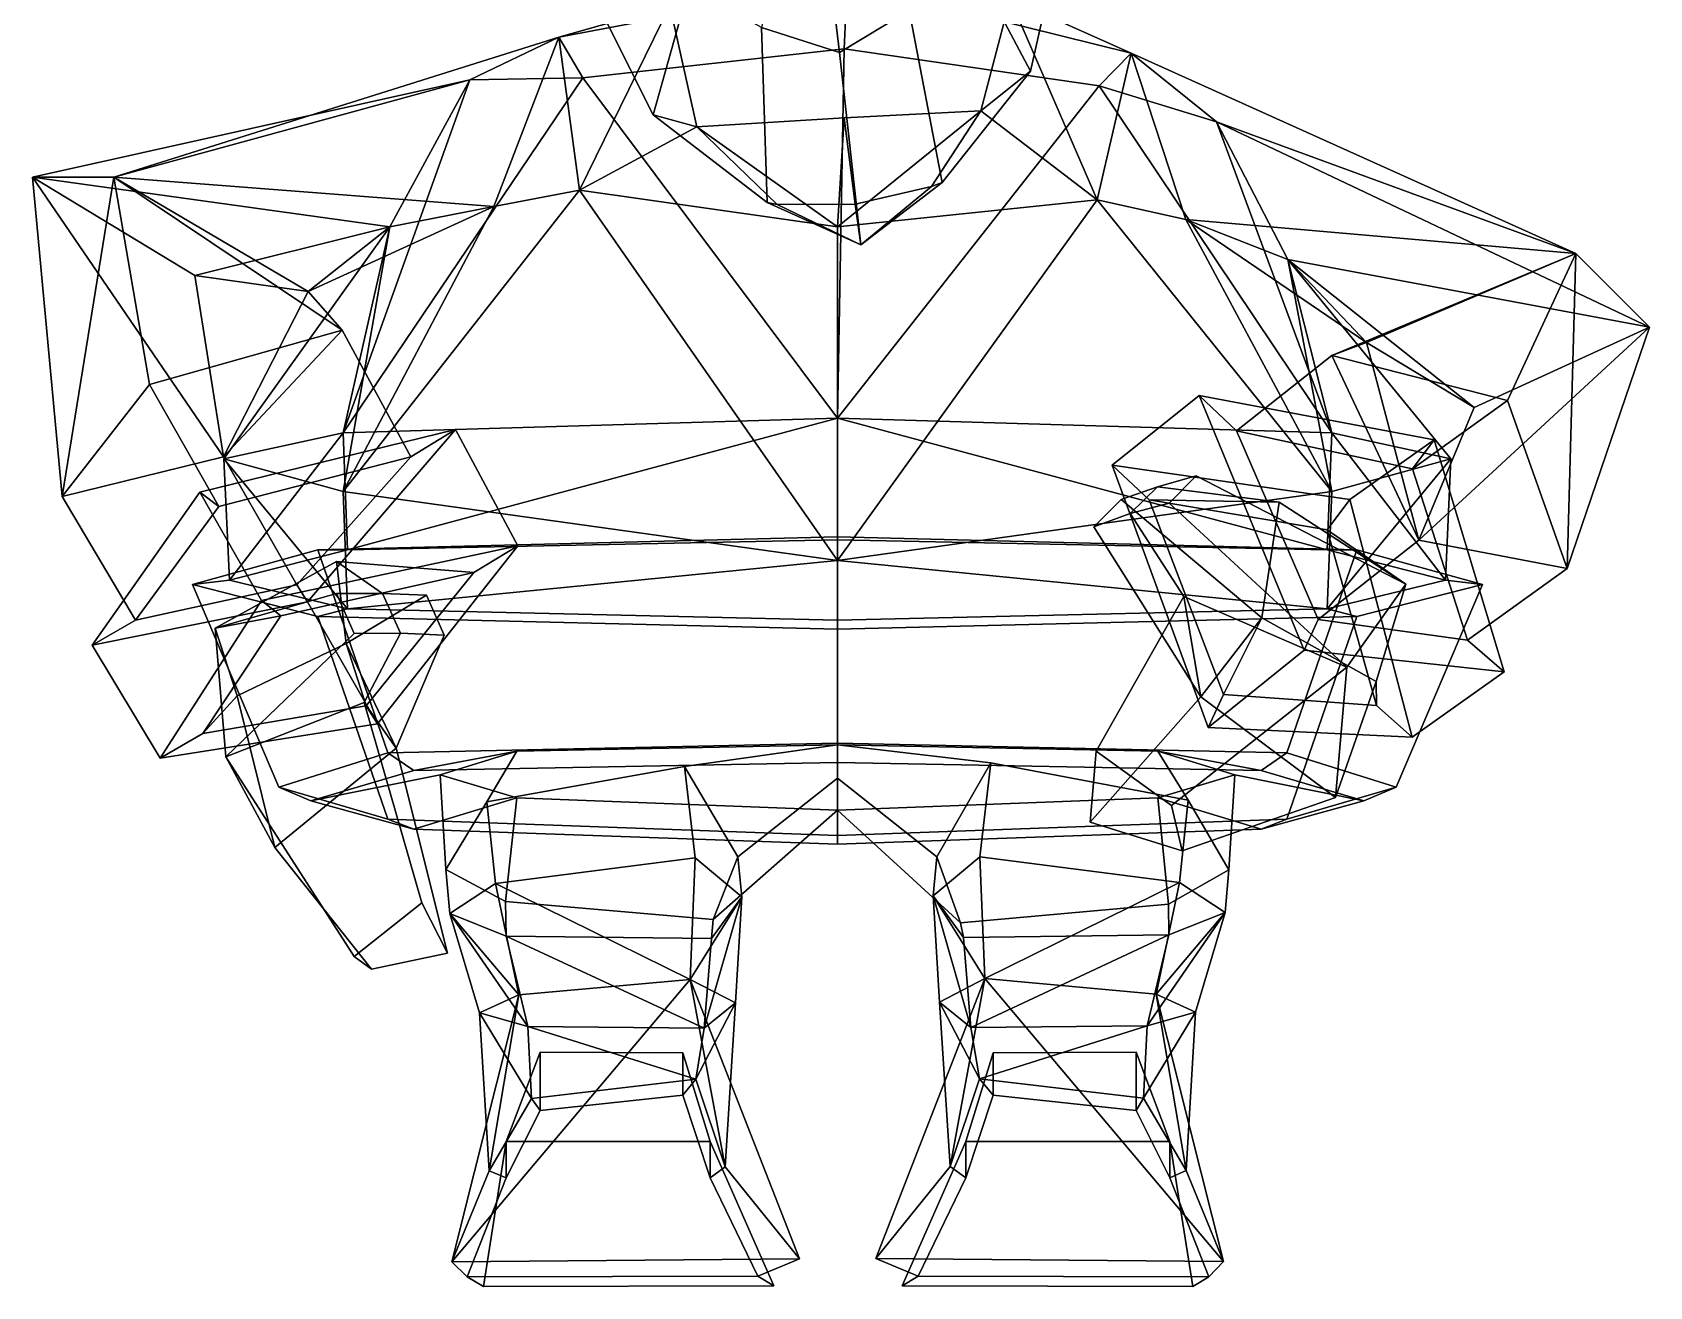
# Model space of a CAD drawing. Extents: x -188 to 186, y -153 to 327.
# Drawn here: x -188.1 to 185.7, y -153 to 137 of the extents above; entities that cross this region are included whole.
import ezdxf

# ---------------------------------------------------------------- set-up
doc = ezdxf.new("R2010")
doc.units = 0

msp = doc.modelspace()

# ---------------------------------------------------------------- linework, layer by layer
for points in [[(28.253288, 155.040039, 95.028793), (42.554565, 128.018799, 67.440781), (49.146343, 157.149597, 48.885288), (48.961819, 167.184753, 79.322289)], [(42.554565, 128.018799, 67.440781), (31.101141, 118.819122, 55.55756), (37.890697, 144.745117, 26.526735), (49.146343, 157.149597, 48.885288)], [(0.17902, 148.486389, -4.702888), (-66.478966, 135.894928, -3.086111), (-40.796101, 143.138092, 26.316889), (-0.395067, 154.976685, 3.875559)], [(-36.349651, 147.567261, 95.670662), (-59.587547, 154.628601, 80.400795), (-58.073254, 144.747284, 49.950581), (-44.643375, 117.932434, 68.307152)], [(-0.395067, 154.976685, 3.875559), (37.890697, 144.745117, 26.526735), (65.869453, 132.207764, -3.317556), (0.17902, 148.486389, -4.702888)], [(22.178373, 102.299011, 101.518806), (42.554565, 128.018799, 67.440781), (28.253288, 155.040039, 95.028793), (14.518665, 142.051819, 116.123566)], [(-1.579221, 132.363831, 123.34536), (14.518665, 142.051819, 116.123566), (10.30222, 150.567993, 113.336678), (-3.254892, 146.49231, 119.178276)], [(0.17902, 148.486389, -4.702888), (-0.469657, 133.174133, -54.65099), (-60.891792, 126.503113, -47.154255), (-66.478966, 135.894928, -3.086111)], [(-18.27001, 97.62027, 101.920685), (-19.601967, 138.105011, 116.462578), (-36.349651, 147.567261, 95.670662), (-44.643375, 117.932434, 68.307152)], [(-1.579221, 132.363831, 123.34536), (-3.254892, 146.49231, 119.178276), (-17.496288, 147.352478, 113.612877), (-19.601967, 138.105011, 116.462578)], [(0.17902, 148.486389, -4.702888), (65.869453, 132.207764, -3.317556), (58.431385, 124.62207, -46.869648), (-0.469657, 133.174133, -54.65099)], [(-66.478966, 135.894928, -3.086111), (-61.684658, 100.539185, 52.886448), (-40.796101, 143.138092, 26.316889)], [(-61.684658, 100.539185, 52.886448), (-34.516014, 115.17276, 55.870762), (-40.796101, 143.138092, 26.316889)], [(-44.643375, 117.932434, 68.307152), (-58.073254, 144.747284, 49.950581), (-40.796101, 143.138092, 26.316889), (-34.516014, 115.17276, 55.870762)], [(57.983345, 98.279694, 52.945511), (37.890697, 144.745117, 26.526735), (31.101141, 118.819122, 55.55756)], [(65.869453, 132.207764, -3.317556), (37.890697, 144.745117, 26.526735), (57.983345, 98.279694, 52.945511)], [(3.397704, 87.84906, 106.013847), (22.178373, 102.299011, 101.518806), (14.518665, 142.051819, 116.123566), (-1.579221, 132.363831, 123.34536)], [(-81.475517, 96.763397, 26.05061), (-66.478966, 135.894928, -3.086111), (-169.326111, 103.478455, 1.450883)], [(-87.04583, 126.023895, -36.73888), (-169.326111, 103.478455, 1.450883), (-66.478966, 135.894928, -3.086111)], [(-87.04583, 126.023895, -36.73888), (-66.478966, 135.894928, -3.086111), (-60.891792, 126.503113, -47.154255)], [(-81.475517, 96.763397, 26.05061), (-61.684658, 100.539185, 52.886448), (-66.478966, 135.894928, -3.086111)], [(3.397704, 87.84906, 106.013847), (-1.579221, 132.363831, 123.34536), (-19.601967, 138.105011, 116.462578), (-18.27001, 97.62027, 101.920685)], [(-2.041233, 47.749771, -106.168182), (-60.891792, 126.503113, -47.154255), (-0.469657, 133.174133, -54.65099)], [(-2.041233, 47.749771, -106.168182), (-0.469657, 133.174133, -54.65099), (58.431385, 124.62207, -46.869648)], [(78.518677, 93.74321, 31.079769), (65.869453, 132.207764, -3.317556), (57.983345, 98.279694, 52.945511)], [(85.560211, 116.297638, -37.814644), (58.431385, 124.62207, -46.869648), (65.869453, 132.207764, -3.317556)], [(78.518677, 93.74321, 31.079769), (168.633377, 85.85788, 13.314951), (65.869453, 132.207764, -3.317556)], [(85.560211, 116.297638, -37.814644), (65.869453, 132.207764, -3.317556), (168.633377, 85.85788, 13.314951)], [(22.178373, 102.299011, 101.518806), (19.69573, 101.34494, 85.635498), (31.101141, 118.819122, 55.55756), (42.554565, 128.018799, 67.440781)], [(-87.04583, 126.023895, -36.73888), (-188.142853, 103.48468, -37.776405), (-169.326111, 103.478455, 1.450883)], [(-105.531784, 92.02417, -15.120461), (-188.142853, 103.48468, -37.776405), (-87.04583, 126.023895, -36.73888)], [(-116.303307, 44.433853, -70.507957), (-60.891792, 126.503113, -47.154255), (-2.041233, 47.749771, -106.168182)], [(-116.303307, 44.433853, -70.507957), (-87.04583, 126.023895, -36.73888), (-60.891792, 126.503113, -47.154255)], [(-116.303307, 44.433853, -70.507957), (-105.531784, 92.02417, -15.120461), (-87.04583, 126.023895, -36.73888)], [(112.22084, 44.433853, -70.507957), (-2.041233, 47.749771, -106.168182), (58.431385, 124.62207, -46.869648)], [(112.22084, 44.433853, -70.507957), (58.431385, 124.62207, -46.869648), (85.560211, 116.297638, -37.814644)], [(-18.27001, 97.62027, 101.920685), (-44.643375, 117.932434, 68.307152), (-34.516014, 115.17276, 55.870762), (-15.947041, 97.222061, 85.989632)], [(-15.947041, 97.222061, 85.989632), (-34.516014, 115.17276, 55.870762), (-0.478548, 117.255371, 58.230202), (2.0628, 97.298553, 81.671165)], [(-0.478548, 117.255371, 58.230202), (-34.516014, 115.17276, 55.870762), (-2.04123, 92.033386, 59.712524)], [(-0.478548, 117.255371, 58.230202), (-2.04123, 92.033386, 59.712524), (31.101141, 118.819122, 55.55756)], [(-2.04123, 92.033386, 59.712524), (57.983345, 98.279694, 52.945511), (31.101141, 118.819122, 55.55756)], [(19.69573, 101.34494, 85.635498), (2.0628, 97.298553, 81.671165), (-0.478548, 117.255371, 58.230202), (31.101141, 118.819122, 55.55756)], [(112.22084, 44.433853, -70.507957), (85.560211, 116.297638, -37.814644), (102.080276, 84.436798, -11.939734)], [(85.560211, 116.297638, -37.814644), (168.633377, 85.85788, 13.314951), (185.711548, 68.813965, -22.636124)], [(102.080276, 84.436798, -11.939734), (85.560211, 116.297638, -37.814644), (185.711548, 68.813965, -22.636124)], [(-2.04123, 92.033386, 59.712524), (-34.516014, 115.17276, 55.870762), (-61.684658, 100.539185, 52.886448)], [(-150.558258, 80.804092, -47.373428), (-188.142853, 103.48468, -37.776405), (-105.531784, 92.02417, -15.120461)], [(-181.249268, 29.653885, -5.825877), (-169.326111, 103.478455, 1.450883), (-188.142853, 103.48468, -37.776405)], [(-143.987976, 38.8647, -30.152887), (-181.249268, 29.653885, -5.825877), (-188.142853, 103.48468, -37.776405)], [(-143.987976, 38.8647, -30.152887), (-188.142853, 103.48468, -37.776405), (-150.558258, 80.804092, -47.373428)], [(-181.249268, 29.653885, -5.825877), (-161.08522, 55.570557, 23.320267), (-169.326111, 103.478455, 1.450883)], [(-81.475517, 96.763397, 26.05061), (-169.326111, 103.478455, 1.450883), (-124.367874, 77.084259, -7.173176)], [(-116.50238, 68.103729, -2.729566), (-124.367874, 77.084259, -7.173176), (-169.326111, 103.478455, 1.450883)], [(-116.50238, 68.103729, -2.729566), (-169.326111, 103.478455, 1.450883), (-161.08522, 55.570557, 23.320267)], [(3.397704, 87.84906, 106.013847), (2.0628, 97.298553, 81.671165), (19.69573, 101.34494, 85.635498)], [(3.397704, 87.84906, 106.013847), (19.69573, 101.34494, 85.635498), (22.178373, 102.299011, 101.518806)], [(-2.041231, 14.86673, 122.515053), (-61.684658, 100.539185, 52.886448), (-116.303299, 30.869064, 89.421371)], [(-116.303299, 30.869064, 89.421371), (-61.684658, 100.539185, 52.886448), (-81.475517, 96.763397, 26.05061)], [(-2.041231, 14.86673, 122.515053), (-2.04123, 92.033386, 59.712524), (-61.684658, 100.539185, 52.886448)], [(3.397704, 87.84906, 106.013847), (-18.27001, 97.62027, 101.920685), (-15.947041, 97.222061, 85.989632)], [(3.397704, 87.84906, 106.013847), (-15.947041, 97.222061, 85.989632), (2.0628, 97.298553, 81.671165)], [(-2.041231, 14.86673, 122.515053), (57.983345, 98.279694, 52.945511), (-2.04123, 92.033386, 59.712524)], [(-2.041231, 14.86673, 122.515053), (112.22084, 30.86908, 89.421379), (57.983345, 98.279694, 52.945511)], [(112.22084, 30.86908, 89.421379), (78.518677, 93.74321, 31.079769), (57.983345, 98.279694, 52.945511)], [(-105.531784, 92.02417, -15.120461), (-81.475517, 96.763397, 26.05061), (-124.367874, 77.084259, -7.173176)], [(-116.303299, 30.869064, 89.421371), (-81.475517, 96.763397, 26.05061), (-105.531784, 92.02417, -15.120461)], [(112.22084, 30.86908, 89.421379), (102.080276, 84.436798, -11.939734), (78.518677, 93.74321, 31.079769)], [(102.080276, 84.436798, -11.939734), (120.278137, 65.319855, 13.53431), (78.518677, 93.74321, 31.079769)], [(78.518677, 93.74321, 31.079769), (120.278137, 65.319855, 13.53431), (168.633377, 85.85788, 13.314951)], [(-150.558258, 80.804092, -47.373428), (-105.531784, 92.02417, -15.120461), (-124.367874, 77.084259, -7.173176)], [(-116.303299, 30.869064, 89.421371), (-105.531784, 92.02417, -15.120461), (-143.847076, 38.408966, 0.525643)], [(-143.847076, 38.408966, 0.525643), (-105.531784, 92.02417, -15.120461), (-116.303307, 44.433853, -70.507957)], [(112.22084, 30.86908, 89.421379), (139.764603, 38.408966, 0.525647), (102.080276, 84.436798, -11.939734)], [(139.764603, 38.408966, 0.525647), (112.22084, 44.433853, -70.507957), (102.080276, 84.436798, -11.939734)], [(145.110977, 50.215408, -24.451271), (120.278137, 65.319855, 13.53431), (102.080276, 84.436798, -11.939734)], [(145.110977, 50.215408, -24.451271), (102.080276, 84.436798, -11.939734), (185.711548, 68.813965, -22.636124)], [(112.277512, 62.270554, 17.89941), (168.633377, 85.85788, 13.314951), (120.278137, 65.319855, 13.53431)], [(112.277512, 62.270554, 17.89941), (152.886444, 51.853912, 50.544628), (168.633377, 85.85788, 13.314951)], [(166.609085, 13.027222, 35.315155), (168.633377, 85.85788, 13.314951), (152.886444, 51.853912, 50.544628)], [(166.609085, 13.027222, 35.315155), (185.711548, 68.813965, -22.636124), (168.633377, 85.85788, 13.314951)], [(-143.987976, 38.8647, -30.152887), (-150.558258, 80.804092, -47.373428), (-124.367874, 77.084259, -7.173176)], [(-143.987976, 38.8647, -30.152887), (-124.367874, 77.084259, -7.173176), (-116.50238, 68.103729, -2.729566)], [(-161.08522, 55.570557, 23.320267), (-145.035492, 27.331009, 39.200466), (-100.652031, 38.876694, 11.384451), (-116.50238, 68.103729, -2.729566)], [(-116.50238, 68.103729, -2.729566), (-100.652031, 38.876694, 11.384451), (-126.993912, 9.216324, -18.208746), (-143.987976, 38.8647, -30.152887)], [(132.379166, 19.603363, 6.158458), (145.110977, 50.215408, -24.451271), (185.711548, 68.813965, -22.636124)], [(132.379166, 19.603363, 6.158458), (185.711548, 68.813965, -22.636124), (166.609085, 13.027222, 35.315155)], [(132.379166, 19.603363, 6.158458), (112.277512, 62.270554, 17.89941), (120.278137, 65.319855, 13.53431)], [(132.379166, 19.603363, 6.158458), (120.278137, 65.319855, 13.53431), (145.110977, 50.215408, -24.451271)], [(112.277512, 62.270554, 17.89941), (132.379166, 19.603363, 6.158458), (109.11657, 1.232101, 26.939117), (90.227081, 44.883728, 40.617989)], [(152.886444, 51.853912, 50.544628), (112.277512, 62.270554, 17.89941), (90.227081, 44.883728, 40.617989), (130.868027, 36.082977, 74.496948)], [(-164.283325, 1.089355, 8.341489), (-145.035492, 27.331009, 39.200466), (-161.08522, 55.570557, 23.320267), (-181.249268, 29.653885, -5.825877)], [(105.864433, -5.873764, 18.418945), (83.683746, -23.734955, 37.304131), (61.493404, 36.91275, 58.909458), (81.574951, 53.019272, 38.063038)], [(81.574951, 53.019272, 38.063038), (61.493404, 36.91275, 58.909458), (116.374763, 29.005829, 106.354507), (135.902191, 42.747299, 84.461227)], [(105.864433, -5.873764, 18.418945), (81.574951, 53.019272, 38.063038), (90.227081, 44.883728, 40.617989), (109.11657, 1.232101, 26.939117)], [(81.574951, 53.019272, 38.063038), (135.902191, 42.747299, 84.461227), (130.868027, 36.082977, 74.496948), (90.227081, 44.883728, 40.617989)], [(143.622513, -3.511154, 57.733662), (166.609085, 13.027222, 35.315155), (152.886444, 51.853912, 50.544628), (130.868027, 36.082977, 74.496948)], [(-90.298889, 45.180084, 12.1932), (-149.413422, 30.662796, 50.98077), (-135.184921, 5.590714, 65.759277), (-75.934464, 18.259277, 25.08486)], [(-90.298889, 45.180084, 12.1932), (-100.652031, 38.876694, 11.384451), (-145.035492, 27.331009, 39.200466), (-149.413422, 30.662796, 50.98077)], [(-124.570137, 5.344116, -28.829214), (-126.993912, 9.216324, -18.208746), (-100.652031, 38.876694, 11.384451), (-90.298889, 45.180084, 12.1932)], [(-124.570137, 5.344116, -28.829214), (-90.298889, 45.180084, 12.1932), (-75.934464, 18.259277, 25.08486), (-108.357384, -22.881134, -18.430311)], [(-115.283997, 17.306412, -78.63134), (-116.303307, 44.433853, -70.507957), (-2.041233, 47.749771, -106.168182)], [(-115.283997, 17.306412, -78.63134), (-2.041233, 47.749771, -106.168182), (-2.014903, 19.658966, -109.827545)], [(111.201523, 17.306412, -78.631332), (-2.014903, 19.658966, -109.827545), (-2.041233, 47.749771, -106.168182)], [(111.201523, 17.306412, -78.631332), (-2.041233, 47.749771, -106.168182), (112.22084, 44.433853, -70.507957)], [(-142.590302, 10.325027, 3.679537), (-143.847076, 38.408966, 0.525643), (-116.303307, 44.433853, -70.507957)], [(-142.590302, 10.325027, 3.679537), (-116.303307, 44.433853, -70.507957), (-115.283997, 17.306412, -78.63134)], [(138.507843, 10.325027, 3.67954), (111.201523, 17.306412, -78.631332), (112.22084, 44.433853, -70.507957)], [(138.507843, 10.325027, 3.67954), (112.22084, 44.433853, -70.507957), (139.764603, 38.408966, 0.525647)], [(130.842331, -25.941544, 81.138947), (152.056931, -10.861969, 60.655724), (135.902191, 42.747299, 84.461227), (116.374763, 29.005829, 106.354507)], [(152.056931, -10.861969, 60.655724), (143.622513, -3.511154, 57.733662), (130.868027, 36.082977, 74.496948), (135.902191, 42.747299, 84.461227)], [(-143.987976, 38.8647, -30.152887), (-126.993912, 9.216324, -18.208746), (-164.283325, 1.089355, 8.341489), (-181.249268, 29.653885, -5.825877)], [(-115.283989, 3.711075, 81.658249), (-143.847076, 38.408966, 0.525643), (-142.590302, 10.325027, 3.679537)], [(-115.283989, 3.711075, 81.658249), (-116.303299, 30.869064, 89.421371), (-143.847076, 38.408966, 0.525643)], [(111.201523, 3.711075, 81.658249), (139.764603, 38.408966, 0.525647), (112.22084, 30.86908, 89.421379)], [(111.201523, 3.711075, 81.658249), (138.507843, 10.325027, 3.67954), (139.764603, 38.408966, 0.525647)], [(83.683746, -23.734955, 37.304131), (87.207733, -16.070068, 46.510498), (70.008125, 28.94101, 61.449535), (61.493404, 36.91275, 58.909458)], [(61.493404, 36.91275, 58.909458), (70.008125, 28.94101, 61.449535), (111.161537, 21.967926, 95.934258), (116.374763, 29.005829, 106.354507)], [(65.640007, 25.7099, 115.904945), (74.672653, 28.141434, 122.36937), (80.919395, 34.463364, 112.963348), (71.952988, 31.935318, 106.452919)], [(71.952988, 31.935318, 106.452919), (80.919395, 34.463364, 112.963348), (129.329544, 9.41983, 79.092285), (100.035828, 28.373016, 74.122276)], [(74.672653, 28.141434, 122.36937), (115.749718, -9.769913, 102.72422), (129.329544, 9.41983, 79.092285), (80.919395, 34.463364, 112.963348)], [(-158.57753, -30.818176, 21.132721), (-135.184921, 5.590714, 65.759277), (-149.413422, 30.662796, 50.98077), (-174.292206, -4.699219, 8.176491)], [(-174.292206, -4.699219, 8.176491), (-149.413422, 30.662796, 50.98077), (-145.035492, 27.331009, 39.200466), (-164.283325, 1.089355, 8.341489)], [(-115.283989, 3.711075, 81.658249), (-2.041231, 14.86673, 122.515053), (-116.303299, 30.869064, 89.421371)], [(111.201523, 3.711075, 81.658249), (112.22084, 30.86908, 89.421379), (-2.041231, 14.86673, 122.515053)], [(57.241993, 22.687439, 109.503471), (65.640007, 25.7099, 115.904945), (71.952988, 31.935318, 106.452919), (63.51313, 29.019028, 100.065643)], [(63.51313, 29.019028, 100.065643), (71.952988, 31.935318, 106.452919), (100.035828, 28.373016, 74.122276), (96.071556, 1.632645, 55.60405)], [(57.241993, 22.687439, 109.503471), (63.51313, 29.019028, 100.065643), (96.071556, 1.632645, 55.60405), (81.92437, -16.646118, 79.606285)], [(65.640007, 25.7099, 115.904945), (78.043083, 6.560989, 110.737282), (115.749718, -9.769913, 102.72422), (74.672653, 28.141434, 122.36937)], [(96.071556, 1.632645, 55.60405), (100.035828, 28.373016, 74.122276), (70.008125, 28.94101, 61.449535), (87.207733, -16.070068, 46.510498)], [(100.035828, 28.373016, 74.122276), (129.329544, 9.41983, 79.092285), (111.161537, 21.967926, 95.934258), (70.008125, 28.94101, 61.449535)], [(130.842331, -25.941544, 81.138947), (116.374763, 29.005829, 106.354507), (111.161537, 21.967926, 95.934258), (122.545189, -18.675888, 78.290062)], [(57.241993, 22.687439, 109.503471), (81.92437, -16.646118, 79.606285), (78.043083, 6.560989, 110.737282), (65.640007, 25.7099, 115.904945)], [(-105.933624, -29.558853, -86.19825), (-122.114365, 17.313705, -90.642998), (-2.040832, 20.337952, -125.964539), (-2.041235, -27.361862, -121.442322)], [(-122.114365, 17.313705, -90.642998), (-115.283997, 17.306412, -78.63134), (-2.014903, 19.658966, -109.827545), (-2.040832, 20.337952, -125.964539)], [(101.851158, -29.558846, -86.19825), (-2.041235, -27.361862, -121.442322), (-2.040832, 20.337952, -125.964539), (118.031891, 17.313721, -90.642998)], [(118.031891, 17.313721, -90.642998), (-2.040832, 20.337952, -125.964539), (-2.014903, 19.658966, -109.827545), (111.201523, 17.306412, -78.631332)], [(132.379166, 19.603363, 6.158458), (166.609085, 13.027222, 35.315155), (143.622513, -3.511154, 57.733662), (109.11657, 1.232101, 26.939117)], [(122.502892, -13.067551, 61.391571), (122.545189, -18.675888, 78.290062), (111.161537, 21.967926, 95.934258), (129.329544, 9.41983, 79.092285)], [(-131.163101, -37.567245, 8.220984), (-151.128265, 9.305313, 3.776232), (-122.114365, 17.313705, -90.642998), (-105.933624, -29.558853, -86.19825)], [(-122.114365, 17.313705, -90.642998), (-151.128265, 9.305313, 3.776232), (-142.590302, 10.325027, 3.679537), (-115.283997, 17.306412, -78.63134)], [(-75.934464, 18.259277, 25.08486), (-135.184921, 5.590714, 65.759277), (-130.670975, 2.056564, 53.4132), (-86.118187, 12.07724, 24.326111)], [(-108.357384, -22.881134, -18.430311), (-75.934464, 18.259277, 25.08486), (-86.118187, 12.07724, 24.326111), (-110.988815, -18.706711, -6.959654)], [(127.080635, -37.56723, 8.220986), (101.851158, -29.558846, -86.19825), (118.031891, 17.313721, -90.642998), (147.045807, 9.305328, 3.776235)], [(118.031891, 17.313721, -90.642998), (111.201523, 17.306412, -78.631332), (138.507843, 10.325027, 3.67954), (147.045807, 9.305328, 3.776235)], [(-117.849274, 14.675339, 37.804031), (-86.118187, 12.07724, 24.326111), (-130.670975, 2.056564, 53.4132), (-145.889511, -0.731567, 36.611717)], [(-107.191696, 7.256454, 85.536674), (-117.849274, 14.675339, 37.804031), (-145.889511, -0.731567, 36.611717), (-117.821808, 7.245453, 89.558342)], [(-115.620407, -4.302414, 15.031948), (-110.988815, -18.706711, -6.959654), (-86.118187, 12.07724, 24.326111), (-117.849274, 14.675339, 37.804031)], [(-97.055916, 6.858856, 81.336563), (-115.620407, -4.302414, 15.031948), (-117.849274, 14.675339, 37.804031), (-107.191696, 7.256454, 85.536674)], [(-115.283989, 3.711075, 81.658249), (-2.041232, 1.106903, 112.910271), (-2.041231, 14.86673, 122.515053)], [(111.201523, 3.711075, 81.658249), (-2.041231, 14.86673, 122.515053), (-2.041232, 1.106903, 112.910271)], [(-124.570137, 5.344116, -28.829214), (-174.292206, -4.699219, 8.176491), (-164.283325, 1.089355, 8.341489), (-126.993912, 9.216324, -18.208746)], [(-151.128265, 9.305313, 3.776232), (-122.114365, 1.950974, 90.48423), (-115.283989, 3.711075, 81.658249), (-142.590302, 10.325027, 3.679537)], [(-122.114365, 1.950974, 90.48423), (-151.128265, 9.305313, 3.776232), (-131.163101, -37.567245, 8.220984), (-105.933617, -44.921585, 94.928978)], [(118.031898, 1.950974, 90.48423), (101.851158, -44.921577, 94.928978), (127.080635, -37.56723, 8.220986), (147.045807, 9.305328, 3.776235)], [(147.045807, 9.305328, 3.776235), (138.507843, 10.325027, 3.67954), (111.201523, 3.711075, 81.658249), (118.031898, 1.950974, 90.48423)], [(113.063293, -39.957542, 82.700363), (122.502892, -13.067551, 61.391571), (129.329544, 9.41983, 79.092285), (115.749718, -9.769913, 102.72422)], [(-124.570137, 5.344116, -28.829214), (-108.357384, -22.881134, -18.430311), (-158.57753, -30.818176, 21.132721), (-174.292206, -4.699219, 8.176491)], [(-158.57753, -30.818176, 21.132721), (-148.726563, -25.102638, 21.332067), (-130.670975, 2.056564, 53.4132), (-135.184921, 5.590714, 65.759277)], [(-113.744804, -2.006989, 97.635017), (-117.821808, 7.245453, 89.558342), (-145.889511, -0.731567, 36.611717), (-143.441559, -30.499557, 55.011024)], [(-103.074615, -1.92215, 93.70694), (-107.191696, 7.256454, 85.536674), (-117.821808, 7.245453, 89.558342), (-113.744804, -2.006989, 97.635017)], [(-92.96328, -2.413925, 89.445511), (-104.027298, -28.492226, 42.035595), (-115.620407, -4.302414, 15.031948), (-97.055916, 6.858856, 81.336563)], [(-92.96328, -2.413925, 89.445511), (-97.055916, 6.858856, 81.336563), (-107.191696, 7.256454, 85.536674), (-103.074615, -1.92215, 93.70694)], [(56.371181, -45.594482, 136.770981), (57.795021, -29.208534, 146.95224), (78.043083, 6.560989, 110.737282), (81.92437, -16.646118, 79.606285)], [(57.795021, -29.208534, 146.95224), (75.1726, -41.768188, 148.554321), (115.749718, -9.769913, 102.72422), (78.043083, 6.560989, 110.737282)], [(-140.785522, -16.426132, 15.694534), (-145.889511, -0.731567, 36.611717), (-130.670975, 2.056564, 53.4132), (-148.726563, -25.102638, 21.332067)], [(-2.041231, -1.00679, 125.800438), (-2.041232, 1.106903, 112.910271), (-115.283989, 3.711075, 81.658249), (-122.114365, 1.950974, 90.48423)], [(-2.041233, -48.716064, 130.324539), (-2.041231, -1.00679, 125.800438), (-122.114365, 1.950974, 90.48423), (-105.933617, -44.921585, 94.928978)], [(-2.041233, -48.716064, 130.324539), (101.851158, -44.921577, 94.928978), (118.031898, 1.950974, 90.48423), (-2.041231, -1.00679, 125.800438)], [(-2.041231, -1.00679, 125.800438), (118.031898, 1.950974, 90.48423), (111.201523, 3.711075, 81.658249), (-2.041232, 1.106903, 112.910271)], [(81.92437, -16.646118, 79.606285), (96.071556, 1.632645, 55.60405), (122.502892, -13.067551, 61.391571), (113.063293, -39.957542, 82.700363)], [(96.071556, 1.632645, 55.60405), (87.207733, -16.070068, 46.510498), (122.545189, -18.675888, 78.290062), (122.502892, -13.067551, 61.391571)], [(105.864433, -5.873764, 18.418945), (109.11657, 1.232101, 26.939117), (143.622513, -3.511154, 57.733662), (152.056931, -10.861969, 60.655724)], [(-132.072128, -51.479927, 27.624451), (-143.441559, -30.499557, 55.011024), (-145.889511, -0.731567, 36.611717), (-140.785522, -16.426132, 15.694534)], [(-103.074615, -1.92215, 93.70694), (-113.744804, -2.006989, 97.635017), (-143.441559, -30.499557, 55.011024), (-111.408089, -17.98822, 78.886131)], [(-92.96328, -2.413925, 89.445511), (-103.074615, -1.92215, 93.70694), (-111.408089, -17.98822, 78.886131), (-104.027298, -28.492226, 42.035595)], [(-115.620407, -4.302414, 15.031948), (-140.785522, -16.426132, 15.694534), (-148.726563, -25.102638, 21.332067), (-110.988815, -18.706711, -6.959654)], [(-104.027298, -28.492226, 42.035595), (-132.072128, -51.479927, 27.624451), (-140.785522, -16.426132, 15.694534), (-115.620407, -4.302414, 15.031948)], [(105.864433, -5.873764, 18.418945), (152.056931, -10.861969, 60.655724), (130.842331, -25.941544, 81.138947), (83.683746, -23.734955, 37.304131)], [(77.621468, -52.22126, 129.572998), (113.063293, -39.957542, 82.700363), (115.749718, -9.769913, 102.72422), (75.1726, -41.768188, 148.554321)], [(-98.092743, -64.293884, 104.952522), (-111.408089, -17.98822, 78.886131), (-143.441559, -30.499557, 55.011024), (-113.758629, -76.658119, 96.952675)], [(-92.143059, -75.929031, 90.690361), (-104.027298, -28.492226, 42.035595), (-111.408089, -17.98822, 78.886131), (-98.092743, -64.293884, 104.952522)], [(56.371181, -45.594482, 136.770981), (81.92437, -16.646118, 79.606285), (113.063293, -39.957542, 82.700363), (77.621468, -52.22126, 129.572998)], [(83.683746, -23.734955, 37.304131), (130.842331, -25.941544, 81.138947), (122.545189, -18.675888, 78.290062), (87.207733, -16.070068, 46.510498)], [(-108.357384, -22.881134, -18.430311), (-110.988815, -18.706711, -6.959654), (-148.726563, -25.102638, 21.332067), (-158.57753, -30.818176, 21.132721)], [(-92.143059, -75.929031, 90.690361), (-109.741791, -79.612358, 75.723145), (-132.072128, -51.479927, 27.624451), (-104.027298, -28.492226, 42.035595)], [(-131.163101, -37.567245, 8.220984), (-105.933624, -29.558853, -86.19825), (-99.994171, -33.678986, -73.796577), (-123.7388, -40.660378, 8.514295)], [(-123.7388, -40.660378, 8.514295), (-99.994171, -33.678986, -73.796577), (-76.124023, -29.223083, -56.765015), (-93.9011, -34.712051, 7.950238)], [(-105.933624, -29.558853, -86.19825), (-2.041235, -27.361862, -121.442322), (-2.041235, -31.853836, -104.974724), (-99.994171, -33.678986, -73.796577)], [(-99.994171, -33.678986, -73.796577), (-2.041235, -31.853836, -104.974724), (-2.041235, -27.717041, -83.568909), (-76.124023, -29.223083, -56.765015)], [(-93.9011, -34.712051, 7.950238), (-76.124023, -29.223083, -56.765015), (-83.094284, -40.94165, -35.297173), (-92.572372, -56.554337, 8.168087)], [(-76.124023, -29.223083, -56.765015), (-2.041235, -27.717041, -83.568909), (-37.382973, -32.729599, -59.788494), (-83.094284, -40.94165, -35.297173)], [(-2.041235, -27.717041, -83.568909), (-2.041234, -35.452652, 7.634281), (-25.058044, -53.649277, 5.570057), (-37.382973, -32.729599, -59.788494)], [(101.851158, -29.558846, -86.19825), (95.911697, -33.678986, -73.796577), (-2.041235, -31.853836, -104.974724), (-2.041235, -27.361862, -121.442322)], [(72.041557, -29.223076, -56.765011), (79.070351, -40.519783, -35.496593), (33.434284, -31.907524, -60.077267), (-2.041235, -27.717041, -83.568909)], [(95.911697, -33.678986, -73.796577), (72.041557, -29.223076, -56.765011), (-2.041235, -27.717041, -83.568909), (-2.041235, -31.853836, -104.974724)], [(20.899828, -53.605911, 5.150943), (-2.041234, -35.452652, 7.634281), (-2.041235, -27.717041, -83.568909), (33.434284, -31.907524, -60.077267)], [(56.371181, -45.594482, 136.770981), (77.621468, -52.22126, 129.572998), (75.1726, -41.768188, 148.554321), (57.795021, -29.208534, 146.95224)], [(89.818642, -34.712051, 7.95024), (88.405617, -56.686127, 7.905619), (79.070351, -40.519783, -35.496593), (72.041557, -29.223076, -56.765011)], [(119.656326, -40.66037, 8.514297), (89.818642, -34.712051, 7.95024), (72.041557, -29.223076, -56.765011), (95.911697, -33.678986, -73.796577)], [(127.080635, -37.56723, 8.220986), (119.656326, -40.66037, 8.514297), (95.911697, -33.678986, -73.796577), (101.851158, -29.558846, -86.19825)], [(-109.741791, -79.612358, 75.723145), (-113.758629, -76.658119, 96.952675), (-143.441559, -30.499557, 55.011024), (-132.072128, -51.479927, 27.624451)], [(-81.075714, -59.80468, -15.316674), (-83.094284, -40.94165, -35.297173), (-37.382973, -32.729599, -59.788494), (-34.908524, -53.843475, -27.432089)], [(-24.165665, -62.884567, 0.445902), (-34.908524, -53.843475, -27.432089), (-37.382973, -32.729599, -59.788494), (-25.058044, -53.649277, 5.570057)], [(20.108797, -62.661713, 0.257205), (20.899828, -53.605911, 5.150943), (33.434284, -31.907524, -60.077267), (30.840019, -53.624405, -27.625877)], [(77.013069, -59.567207, -15.524006), (30.840019, -53.624405, -27.625877), (33.434284, -31.907524, -60.077267), (79.070351, -40.519783, -35.496593)], [(-99.994171, -47.274323, 86.493004), (-123.7388, -40.660378, 8.514295), (-93.9011, -34.712051, 7.950238), (-76.124023, -39.965866, 69.892914)], [(-76.124023, -39.965866, 69.892914), (-93.9011, -34.712051, 7.950238), (-92.572372, -56.554337, 8.168087), (-78.806709, -63.9534, 48.972088)], [(-2.041234, -35.452652, 7.634281), (-2.041233, -42.890213, 95.323456), (-30.786697, -68.132301, 69.856522), (-25.058044, -53.649277, 5.570057)], [(20.899828, -53.605911, 5.150943), (26.441874, -68.90239, 69.456955), (-2.041233, -42.890213, 95.323456), (-2.041234, -35.452652, 7.634281)], [(72.041557, -39.965866, 69.892914), (74.525284, -64.566444, 48.700649), (88.405617, -56.686127, 7.905619), (89.818642, -34.712051, 7.95024)], [(95.911697, -47.274323, 86.493011), (72.041557, -39.965866, 69.892914), (89.818642, -34.712051, 7.95024), (119.656326, -40.66037, 8.514297)], [(-105.933617, -44.921585, 94.928978), (-131.163101, -37.567245, 8.220984), (-123.7388, -40.660378, 8.514295), (-99.994171, -47.274323, 86.493004)], [(-2.041233, -50.751358, 117.827805), (-99.994171, -47.274323, 86.493004), (-76.124023, -39.965866, 69.892914), (-2.041233, -42.890213, 95.323456)], [(-91.627213, -66.75798, 3.909941), (-92.572372, -56.554337, 8.168087), (-83.094284, -40.94165, -35.297173), (-81.075714, -59.80468, -15.316674)], [(-2.041233, -42.890213, 95.323456), (-76.124023, -39.965866, 69.892914), (-78.806709, -63.9534, 48.972088), (-30.786697, -68.132301, 69.856522)], [(-2.041233, -42.890213, 95.323456), (26.441874, -68.90239, 69.456955), (74.525284, -64.566444, 48.700649), (72.041557, -39.965866, 69.892914)], [(-2.041233, -50.751358, 117.827805), (-2.041233, -42.890213, 95.323456), (72.041557, -39.965866, 69.892914), (95.911697, -47.274323, 86.493011)], [(87.572861, -66.511978, 3.700551), (77.013069, -59.567207, -15.524006), (79.070351, -40.519783, -35.496593), (88.405617, -56.686127, 7.905619)], [(101.851158, -44.921577, 94.928978), (95.911697, -47.274323, 86.493011), (119.656326, -40.66037, 8.514297), (127.080635, -37.56723, 8.220986)], [(-2.041233, -48.716064, 130.324539), (-105.933617, -44.921585, 94.928978), (-99.994171, -47.274323, 86.493004), (-2.041233, -50.751358, 117.827805)], [(-2.041233, -48.716064, 130.324539), (-2.041233, -50.751358, 117.827805), (95.911697, -47.274323, 86.493011), (101.851158, -44.921577, 94.928978)], [(-36.091637, -81.968559, -13.990828), (-81.075714, -59.80468, -15.316674), (-34.908524, -53.843475, -27.432089)], [(-36.091637, -81.968559, -13.990828), (-34.908524, -53.843475, -27.432089), (-24.165665, -62.884567, 0.445902)], [(-31.126661, -72.543121, 28.05835), (-24.165665, -62.884567, 0.445902), (-25.058044, -53.649277, 5.570057), (-30.786697, -68.132301, 69.856522)], [(27.081596, -72.310722, 27.86924), (26.441874, -68.90239, 69.456955), (20.899828, -53.605911, 5.150943), (20.108797, -62.661713, 0.257205)], [(32.035431, -81.810379, -14.182358), (20.108797, -62.661713, 0.257205), (30.840019, -53.624405, -27.625877)], [(32.035431, -81.810379, -14.182358), (30.840019, -53.624405, -27.625877), (77.013069, -59.567207, -15.524006)], [(-78.617508, -71.95945, 20.752111), (-78.806709, -63.9534, 48.972088), (-92.572372, -56.554337, 8.168087), (-91.627213, -66.75798, 3.909941)], [(-75.697395, -85.547005, -2.890266), (-91.627213, -66.75798, 3.909941), (-81.075714, -59.80468, -15.316674)], [(-75.697395, -85.547005, -2.890266), (-81.075714, -59.80468, -15.316674), (-36.091637, -81.968559, -13.990828)], [(71.645714, -85.377113, -3.093705), (32.035431, -81.810379, -14.182358), (77.013069, -59.567207, -15.524006)], [(71.645714, -85.377113, -3.093705), (77.013069, -59.567207, -15.524006), (87.572861, -66.511978, 3.700551)], [(74.570099, -71.71331, 20.547817), (87.572861, -66.511978, 3.700551), (88.405617, -56.686127, 7.905619), (74.525284, -64.566444, 48.700649)], [(-25.606558, -87.393318, 11.74579), (-36.091637, -81.968559, -13.990828), (-24.165665, -62.884567, 0.445902)], [(-32.858482, -93.282509, 37.331848), (-25.606558, -87.393318, 11.74579), (-24.165665, -62.884567, 0.445902)], [(-32.858482, -93.282509, 37.331848), (-24.165665, -62.884567, 0.445902), (-31.126661, -72.543121, 28.05835)], [(28.821276, -93.126266, 37.143436), (27.081596, -72.310722, 27.86924), (20.108797, -62.661713, 0.257205)], [(28.821276, -93.126266, 37.143436), (20.108797, -62.661713, 0.257205), (21.559784, -87.238785, 11.558593)], [(21.559784, -87.238785, 11.558593), (20.108797, -62.661713, 0.257205), (32.035431, -81.810379, -14.182358)], [(-92.143059, -75.929031, 90.690361), (-98.092743, -64.293884, 104.952522), (-113.758629, -76.658119, 96.952675), (-109.741791, -79.612358, 75.723145)], [(-73.595848, -92.901077, 30.469475), (-78.617508, -71.95945, 20.752111), (-91.627213, -66.75798, 3.909941)], [(-73.595848, -92.901077, 30.469475), (-91.627213, -66.75798, 3.909941), (-84.752533, -89.746864, 14.865813)], [(-84.752533, -89.746864, 14.865813), (-91.627213, -66.75798, 3.909941), (-75.697395, -85.547005, -2.890266)], [(-31.126661, -72.543121, 28.05835), (-30.786697, -68.132301, 69.856522), (-78.806709, -63.9534, 48.972088), (-78.617508, -71.95945, 20.752111)], [(27.081596, -72.310722, 27.86924), (74.570099, -71.71331, 20.547817), (74.525284, -64.566444, 48.700649), (26.441874, -68.90239, 69.456955)], [(69.556511, -92.732445, 30.268064), (87.572861, -66.511978, 3.700551), (74.570099, -71.71331, 20.547817)], [(69.556511, -92.732445, 30.268064), (80.707527, -89.574577, 14.660277), (87.572861, -66.511978, 3.700551)], [(80.707527, -89.574577, 14.660277), (71.645714, -85.377113, -3.093705), (87.572861, -66.511978, 3.700551)], [(-32.858482, -93.282509, 37.331848), (-31.126661, -72.543121, 28.05835), (-78.617508, -71.95945, 20.752111)], [(-32.858482, -93.282509, 37.331848), (-78.617508, -71.95945, 20.752111), (-73.595848, -92.901077, 30.469475)], [(28.821276, -93.126266, 37.143436), (74.570099, -71.71331, 20.547817), (27.081596, -72.310722, 27.86924)], [(28.821276, -93.126266, 37.143436), (69.556511, -92.732445, 30.268064), (74.570099, -71.71331, 20.547817)], [(-91.187973, -147.281418, -30.740383), (-75.697395, -85.547005, -2.890266), (-36.091637, -81.968559, -13.990828)], [(-10.827304, -146.606873, -36.169285), (-91.187973, -147.281418, -30.740383), (-36.091637, -81.968559, -13.990828)], [(-10.827304, -146.606873, -36.169285), (-36.091637, -81.968559, -13.990828), (-27.991682, -125.285179, -6.411818)], [(-27.991682, -125.285179, -6.411818), (-36.091637, -81.968559, -13.990828), (-25.606558, -87.393318, 11.74579)], [(6.831151, -146.528656, -36.339668), (23.997299, -125.21138, -6.57895), (32.035431, -81.810379, -14.182358)], [(6.831151, -146.528656, -36.339668), (32.035431, -81.810379, -14.182358), (87.19352, -147.186951, -30.930878)], [(23.997299, -125.21138, -6.57895), (21.559784, -87.238785, 11.558593), (32.035431, -81.810379, -14.182358)], [(87.19352, -147.186951, -30.930878), (32.035431, -81.810379, -14.182358), (71.645714, -85.377113, -3.093705)], [(-91.187973, -147.281418, -30.740383), (-82.538002, -126.266853, -4.016399), (-75.697395, -85.547005, -2.890266)], [(-82.538002, -126.266853, -4.016399), (-84.752533, -89.746864, 14.865813), (-75.697395, -85.547005, -2.890266)], [(87.19352, -147.186951, -30.930878), (71.645714, -85.377113, -3.093705), (78.544594, -126.181679, -4.197393)], [(78.544594, -126.181679, -4.197393), (71.645714, -85.377113, -3.093705), (80.707527, -89.574577, 14.660277)], [(-27.991682, -125.285179, -6.411818), (-25.606558, -87.393318, 11.74579), (-34.766041, -105.014313, 21.16144)], [(-34.766041, -105.014313, 21.16144), (-25.606558, -87.393318, 11.74579), (-32.858482, -93.282509, 37.331848)], [(30.773146, -104.946617, 20.999762), (28.821276, -93.126266, 37.143436), (21.559784, -87.238785, 11.558593)], [(23.997299, -125.21138, -6.57895), (30.773146, -104.946617, 20.999762), (21.559784, -87.238785, 11.558593)], [(78.544594, -126.181679, -4.197393), (80.707527, -89.574577, 14.660277), (68.741447, -109.470024, 12.702594)], [(68.741447, -109.470024, 12.702594), (80.707527, -89.574577, 14.660277), (69.556511, -92.732445, 30.268064)], [(-72.735054, -109.548225, 12.875486), (-73.595848, -92.901077, 30.469475), (-84.752533, -89.746864, 14.865813)], [(-82.538002, -126.266853, -4.016399), (-72.735054, -109.548225, 12.875486), (-84.752533, -89.746864, 14.865813)], [(-34.766041, -105.014313, 21.16144), (-32.858482, -93.282509, 37.331848), (-73.595848, -92.901077, 30.469475)], [(-72.735054, -109.548225, 12.875486), (-34.766041, -105.014313, 21.16144), (-73.595848, -92.901077, 30.469475)], [(30.773146, -104.946617, 20.999762), (69.556511, -92.732445, 30.268064), (28.821276, -93.126266, 37.143436)], [(68.741447, -109.470024, 12.702594), (69.556511, -92.732445, 30.268064), (30.773146, -104.946617, 20.999762)], [(-31.473774, -119.444244, 102.617195), (-37.787899, -98.998032, 87.801697), (-70.777412, -98.812729, 87.801697), (-78.613716, -119.444244, 102.617195)], [(-78.613716, -119.444244, 102.617195), (-70.777412, -98.812729, 87.801697), (-70.777412, -112.334427, 35.947453), (-78.613716, -127.827744, 43.725594)], [(-37.787899, -98.998032, 87.801697), (-37.787899, -108.736435, 35.947453), (-70.777412, -112.334427, 35.947453), (-70.777412, -98.812729, 87.801697)], [(-31.473774, -119.444244, 102.617195), (-31.473774, -127.827744, 43.725594), (-37.787899, -108.736435, 35.947453), (-37.787899, -98.998032, 87.801697)], [(27.673773, -119.444244, 102.617195), (74.813721, -119.444244, 102.617195), (66.977409, -98.812729, 87.801697), (33.987896, -98.998032, 87.801697)], [(27.673773, -119.444244, 102.617195), (33.987896, -98.998032, 87.801697), (33.987896, -108.736435, 35.947453), (27.673773, -127.827744, 43.725594)], [(33.987896, -98.998032, 87.801697), (66.977409, -98.812729, 87.801697), (66.977409, -112.334427, 35.947453), (33.987896, -108.736435, 35.947453)], [(74.813721, -119.444244, 102.617195), (74.813721, -127.827744, 43.725594), (66.977409, -112.334427, 35.947453), (66.977409, -98.812729, 87.801697)], [(-34.766041, -105.014313, 21.16144), (-72.735054, -109.548225, 12.875486), (-70.777412, -112.334427, 35.947453), (-37.787899, -108.736435, 35.947453)], [(-27.991682, -125.285179, -6.411818), (-34.766041, -105.014313, 21.16144), (-37.787899, -108.736435, 35.947453), (-31.473774, -127.827744, 43.725594)], [(23.997299, -125.21138, -6.57895), (27.673773, -127.827744, 43.725594), (33.987896, -108.736435, 35.947453), (30.773146, -104.946617, 20.999762)], [(30.773146, -104.946617, 20.999762), (33.987896, -108.736435, 35.947453), (66.977409, -112.334427, 35.947453), (68.741447, -109.470024, 12.702594)], [(-82.538002, -126.266853, -4.016399), (-78.613716, -127.827744, 43.725594), (-70.777412, -112.334427, 35.947453), (-72.735054, -109.548225, 12.875486)], [(78.544594, -126.181679, -4.197393), (68.741447, -109.470024, 12.702594), (66.977409, -112.334427, 35.947453), (74.813721, -127.827744, 43.725594)], [(-83.890282, -153.02951, 102.617195), (-78.613716, -119.444244, 102.617195), (-78.613716, -127.827744, 43.725594), (-87.594154, -150.723206, 36.317848)], [(-16.70689, -152.844193, 102.617195), (-31.473774, -119.444244, 102.617195), (-78.613716, -119.444244, 102.617195), (-83.890282, -153.02951, 102.617195)], [(-16.70689, -152.844193, 102.617195), (-20.410763, -150.61731, 32.613968), (-31.473774, -127.827744, 43.725594), (-31.473774, -119.444244, 102.617195)], [(12.906889, -152.844193, 102.617195), (80.090286, -153.02951, 102.617195), (74.813721, -119.444244, 102.617195), (27.673773, -119.444244, 102.617195)], [(12.906889, -152.844193, 102.617195), (27.673773, -119.444244, 102.617195), (27.673773, -127.827744, 43.725594), (16.610764, -150.61731, 32.613968)], [(80.090286, -153.02951, 102.617195), (83.794151, -150.723206, 36.317848), (74.813721, -127.827744, 43.725594), (74.813721, -119.444244, 102.617195)], [(-91.187973, -147.281418, -30.740383), (-87.594154, -150.723206, 36.317848), (-78.613716, -127.827744, 43.725594), (-82.538002, -126.266853, -4.016399)], [(-10.827304, -146.606873, -36.169285), (-27.991682, -125.285179, -6.411818), (-31.473774, -127.827744, 43.725594), (-20.410763, -150.61731, 32.613968)], [(6.831151, -146.528656, -36.339668), (16.610764, -150.61731, 32.613968), (27.673773, -127.827744, 43.725594), (23.997299, -125.21138, -6.57895)], [(87.19352, -147.186951, -30.930878), (78.544594, -126.181679, -4.197393), (74.813721, -127.827744, 43.725594), (83.794151, -150.723206, 36.317848)], [(-91.187973, -147.281418, -30.740383), (-10.827304, -146.606873, -36.169285), (-20.410763, -150.61731, 32.613968), (-87.594154, -150.723206, 36.317848)], [(87.19352, -147.186951, -30.930878), (83.794151, -150.723206, 36.317848), (16.610764, -150.61731, 32.613968), (6.831151, -146.528656, -36.339668)], [(-83.890282, -153.02951, 102.617195), (-87.594154, -150.723206, 36.317848), (-20.410763, -150.61731, 32.613968), (-16.70689, -152.844193, 102.617195)], [(80.090286, -153.02951, 102.617195), (12.906889, -152.844193, 102.617195), (16.610764, -150.61731, 32.613968), (83.794151, -150.723206, 36.317848)]]:
    msp.add_3dface(points)

doc.saveas('drawing.dxf')
